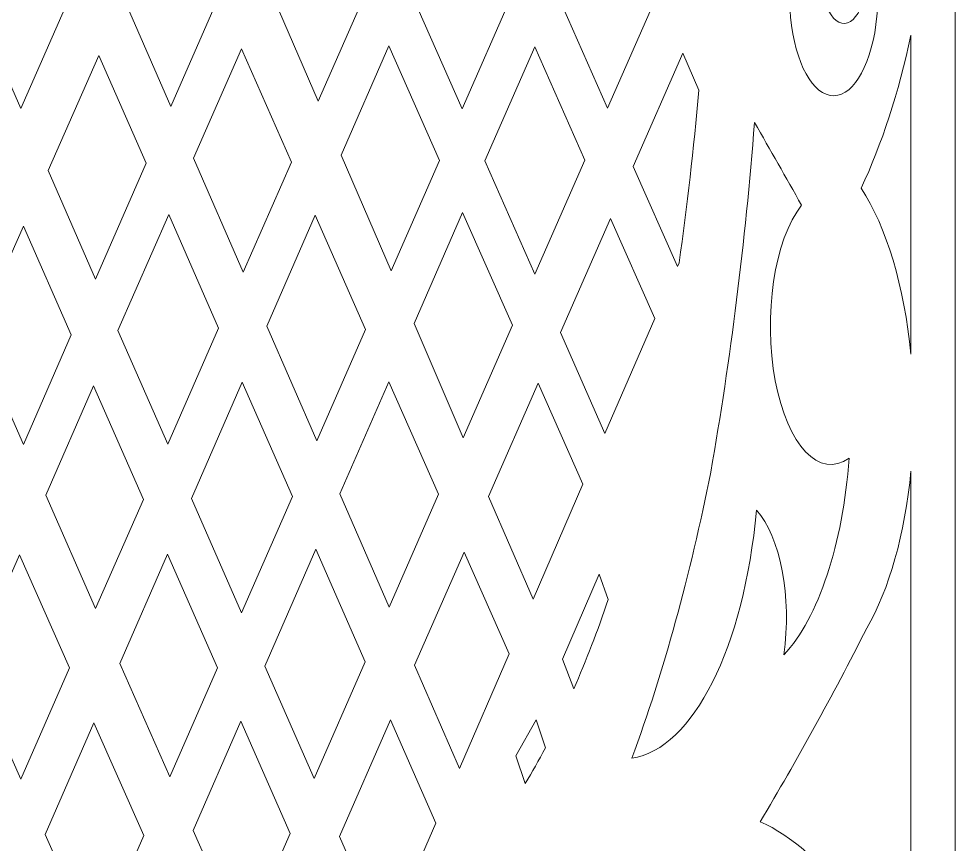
# Model space of a CAD drawing. Header units: millimetres. Extents: x 337 to 2510, y -469 to 429.
# Drawn here: x 588.55 to 633.02, y -116.65 to -77.44 of the extents above; entities that cross this region are included whole.
import ezdxf

# ---------------------------------------------------------------- set-up
doc = ezdxf.new("R2010")
doc.units = ezdxf.units.MM
doc.header["$MEASUREMENT"] = 0
doc.layers.add('Layer 1', color=7, linetype='Continuous')

msp = doc.modelspace()

# ---------------------------------------------------------------- linework, layer by layer
at = {"layer": 'Layer 1', "lineweight": 9}
msp.add_open_spline([(633.0156, 86.3986), (633.0156, 86.3986), (633.0156, -233.4412), (633.0156, -233.4412)], degree=3, dxfattribs=at)
for points, knots in [([(627.0126, -68.3789), (627.8176, -68.9768), (628.3476, -70.7368), (628.3036, -72.6698), (628.3036, -72.6698), (628.3036, -72.6698), (628.3036, -72.6698), (628.3036, -72.6698), (628.3036, -72.6698), (628.2596, -74.6028), (627.6526, -76.2278), (626.8246, -76.6328), (626.8246, -76.6328), (626.8246, -76.6328), (626.8246, -76.6328), (626.8246, -76.6328), (626.8246, -76.6328), (627.0466, -77.3058), (627.3976, -77.6918), (627.7666, -77.6668), (627.7666, -77.6668), (627.7666, -77.6668), (627.7666, -77.6668), (627.7666, -77.6668), (627.7666, -77.6668), (628.1356, -77.6418), (628.4766, -77.2088), (628.6806, -76.5058), (628.6806, -76.5058), (628.6806, -76.5058), (628.6806, -76.5058), (628.6806, -76.5058), (628.6806, -76.5058), (628.7946, -76.2118), (628.9836, -76.1418), (629.1326, -76.3368), (629.1326, -76.3368), (629.1326, -76.3368), (629.1326, -76.3368), (629.1326, -76.3368), (629.1326, -76.3368), (629.2826, -76.5318), (629.3516, -76.9398), (629.2986, -77.3138), (629.2986, -77.3138), (629.2986, -77.3138), (629.2986, -77.3138), (629.2986, -77.3138), (629.2986, -77.3138), (629.0896, -79.5147), (628.2386, -81.0887), (627.2526, -81.1007), (627.2526, -81.1007), (627.2526, -81.1007), (627.2526, -81.1007), (627.2526, -81.1007), (627.2526, -81.1007), (626.2666, -81.1127), (625.4096, -79.5597), (625.1896, -77.3638), (625.1896, -77.3638), (625.1896, -77.3638), (625.1896, -77.3638), (625.1896, -77.3638), (625.1896, -77.3638), (625.0956, -75.8958), (625.1406, -74.3978), (625.3216, -72.9728), (625.3216, -72.9728), (625.3216, -72.9728), (625.3216, -72.9728), (625.3216, -72.9728), (625.3216, -72.9728), (625.3216, -72.9728), (623.9787, -72.9728), (623.9787, -72.9728), (623.9787, -72.9728), (623.9787, -72.9728), (623.9787, -72.9728), (623.9787, -72.9728), (623.9787, -72.9728), (624.0207, -71.4428), (624.0447, -69.9108), (624.0507, -68.3789), (624.0507, -68.3789), (624.0507, -68.3789), (624.0507, -68.3789), (624.0507, -68.3789), (624.0507, -68.3789), (624.0447, -66.8459), (624.0207, -65.3139), (623.9787, -63.7849), (623.9787, -63.7849), (623.9787, -63.7849), (623.9787, -63.7849), (623.9787, -63.7849), (623.9787, -63.7849), (623.9787, -63.7849), (625.3216, -63.7849), (625.3216, -63.7849), (625.3216, -63.7849), (625.3216, -63.7849), (625.3216, -63.7849), (625.3216, -63.7849), (625.3216, -63.7849), (625.1406, -62.3589), (625.0956, -60.8619), (625.1896, -59.3929), (625.1896, -59.3929), (625.1896, -59.3929), (625.1896, -59.3929), (625.1896, -59.3929), (625.1896, -59.3929), (625.4096, -57.197), (626.2666, -55.644), (627.2526, -55.656), (627.2526, -55.656), (627.2526, -55.656), (627.2526, -55.656), (627.2526, -55.656), (627.2526, -55.656), (628.2386, -55.668), (629.0896, -57.242), (629.2986, -59.4429), (629.2986, -59.4429), (629.2986, -59.4429), (629.2986, -59.4429), (629.2986, -59.4429), (629.2986, -59.4429), (629.3516, -59.8179), (629.2826, -60.2249), (629.1326, -60.4199), (629.1326, -60.4199), (629.1326, -60.4199), (629.1326, -60.4199), (629.1326, -60.4199), (629.1326, -60.4199), (628.9836, -60.6149), (628.7946, -60.5449), (628.6806, -60.2509), (628.6806, -60.2509), (628.6806, -60.2509), (628.6806, -60.2509), (628.6806, -60.2509), (628.6806, -60.2509), (628.4766, -59.5479), (628.1356, -59.1149), (627.7666, -59.0899), (627.7666, -59.0899), (627.7666, -59.0899), (627.7666, -59.0899), (627.7666, -59.0899), (627.7666, -59.0899), (627.3976, -59.0649), (627.0466, -59.4509), (626.8246, -60.1249), (626.8246, -60.1249), (626.8246, -60.1249), (626.8246, -60.1249), (626.8246, -60.1249), (626.8246, -60.1249), (627.6526, -60.5289), (628.2596, -62.1539), (628.3036, -64.0869), (628.3036, -64.0869), (628.3036, -64.0869), (628.3036, -64.0869), (628.3036, -64.0869), (628.3036, -64.0869), (628.3476, -66.0199), (627.8176, -67.7799), (627.0126, -68.3789)], [0, 0, 0, 0, 0.0227273, 0.0227273, 0.0227273, 0.0227273, 0.0454545, 0.0454545, 0.0454545, 0.0454545, 0.0681818, 0.0681818, 0.0681818, 0.0681818, 0.0909091, 0.0909091, 0.0909091, 0.0909091, 0.1136364, 0.1136364, 0.1136364, 0.1136364, 0.1363636, 0.1363636, 0.1363636, 0.1363636, 0.1590909, 0.1590909, 0.1590909, 0.1590909, 0.1818182, 0.1818182, 0.1818182, 0.1818182, 0.2045455, 0.2045455, 0.2045455, 0.2045455, 0.2272727, 0.2272727, 0.2272727, 0.2272727, 0.25, 0.25, 0.25, 0.25, 0.2727273, 0.2727273, 0.2727273, 0.2727273, 0.2954545, 0.2954545, 0.2954545, 0.2954545, 0.3181818, 0.3181818, 0.3181818, 0.3181818, 0.3409091, 0.3409091, 0.3409091, 0.3409091, 0.3636364, 0.3636364, 0.3636364, 0.3636364, 0.3863636, 0.3863636, 0.3863636, 0.3863636, 0.4090909, 0.4090909, 0.4090909, 0.4090909, 0.4318182, 0.4318182, 0.4318182, 0.4318182, 0.4545455, 0.4545455, 0.4545455, 0.4545455, 0.4772727, 0.4772727, 0.4772727, 0.4772727, 0.5, 0.5, 0.5, 0.5, 0.5227273, 0.5227273, 0.5227273, 0.5227273, 0.5454545, 0.5454545, 0.5454545, 0.5454545, 0.5681818, 0.5681818, 0.5681818, 0.5681818, 0.5909091, 0.5909091, 0.5909091, 0.5909091, 0.6136364, 0.6136364, 0.6136364, 0.6136364, 0.6363636, 0.6363636, 0.6363636, 0.6363636, 0.6590909, 0.6590909, 0.6590909, 0.6590909, 0.6818182, 0.6818182, 0.6818182, 0.6818182, 0.7045455, 0.7045455, 0.7045455, 0.7045455, 0.7272727, 0.7272727, 0.7272727, 0.7272727, 0.75, 0.75, 0.75, 0.75, 0.7727273, 0.7727273, 0.7727273, 0.7727273, 0.7954545, 0.7954545, 0.7954545, 0.7954545, 0.8181818, 0.8181818, 0.8181818, 0.8181818, 0.8409091, 0.8409091, 0.8409091, 0.8409091, 0.8636364, 0.8636364, 0.8636364, 0.8636364, 0.8863636, 0.8863636, 0.8863636, 0.8863636, 0.9090909, 0.9090909, 0.9090909, 0.9090909, 0.9318182, 0.9318182, 0.9318182, 0.9318182, 0.9545455, 0.9545455, 0.9545455, 0.9545455, 1, 1, 1, 1]), ([(586.395, -76.5368), (586.395, -76.5368), (588.808, -71.0878), (588.808, -71.0878), (588.808, -71.0878), (588.808, -71.0878), (588.808, -71.0878), (588.808, -71.0878), (588.808, -71.0878), (588.808, -71.0878), (591.056, -76.2118), (591.056, -76.2118), (591.056, -76.2118), (591.056, -76.2118), (591.056, -76.2118), (591.056, -76.2118), (591.056, -76.2118), (591.056, -76.2118), (588.656, -81.7077), (588.656, -81.7077), (588.656, -81.7077), (588.656, -81.7077), (588.656, -81.7077), (588.656, -81.7077), (588.656, -81.7077), (588.656, -81.7077), (586.395, -76.5368), (586.395, -76.5368)], [0, 0, 0, 0, 0.125, 0.125, 0.125, 0.125, 0.25, 0.25, 0.25, 0.25, 0.375, 0.375, 0.375, 0.375, 0.5, 0.5, 0.5, 0.5, 0.625, 0.625, 0.625, 0.625, 0.75, 0.75, 0.75, 0.75, 1, 1, 1, 1]), ([(600.4199, -75.9268), (600.4199, -75.9268), (602.6399, -70.8638), (602.6399, -70.8638), (602.6399, -70.8638), (602.6399, -70.8638), (602.6399, -70.8638), (602.6399, -70.8638), (602.6399, -70.8638), (602.6399, -70.8638), (605.0158, -76.2298), (605.0158, -76.2298), (605.0158, -76.2298), (605.0158, -76.2298), (605.0158, -76.2298), (605.0158, -76.2298), (605.0158, -76.2298), (605.0158, -76.2298), (602.7659, -81.3637), (602.7659, -81.3637), (602.7659, -81.3637), (602.7659, -81.3637), (602.7659, -81.3637), (602.7659, -81.3637), (602.7659, -81.3637), (602.7659, -81.3637), (600.4199, -75.9268), (600.4199, -75.9268)], [0, 0, 0, 0, 0.125, 0.125, 0.125, 0.125, 0.25, 0.25, 0.25, 0.25, 0.375, 0.375, 0.375, 0.375, 0.5, 0.5, 0.5, 0.5, 0.625, 0.625, 0.625, 0.625, 0.75, 0.75, 0.75, 0.75, 1, 1, 1, 1]), ([(607.2018, -76.2668), (607.2018, -76.2668), (609.5558, -70.8648), (609.5558, -70.8648), (609.5558, -70.8648), (609.5558, -70.8648), (609.5558, -70.8648), (609.5558, -70.8648), (609.5558, -70.8648), (609.5558, -70.8648), (611.9668, -76.3258), (611.9668, -76.3258), (611.9668, -76.3258), (611.9668, -76.3258), (611.9668, -76.3258), (611.9668, -76.3258), (611.9668, -76.3258), (611.9668, -76.3258), (609.6038, -81.7247), (609.6038, -81.7247), (609.6038, -81.7247), (609.6038, -81.7247), (609.6038, -81.7247), (609.6038, -81.7247), (609.6038, -81.7247), (609.6038, -81.7247), (607.2018, -76.2668), (607.2018, -76.2668)], [0, 0, 0, 0, 0.125, 0.125, 0.125, 0.125, 0.25, 0.25, 0.25, 0.25, 0.375, 0.375, 0.375, 0.375, 0.5, 0.5, 0.5, 0.5, 0.625, 0.625, 0.625, 0.625, 0.75, 0.75, 0.75, 0.75, 1, 1, 1, 1]), ([(614.1308, -76.2928), (614.1308, -76.2928), (616.5097, -70.8298), (616.5097, -70.8298), (616.5097, -70.8298), (616.5097, -70.8298), (616.5097, -70.8298), (616.5097, -70.8298), (616.5097, -70.8298), (616.5097, -70.8298), (618.8797, -76.2828), (618.8797, -76.2828), (618.8797, -76.2828), (618.8797, -76.2828), (618.8797, -76.2828), (618.8797, -76.2828), (618.8797, -76.2828), (618.8797, -76.2828), (616.5117, -81.6907), (616.5117, -81.6907), (616.5117, -81.6907), (616.5117, -81.6907), (616.5117, -81.6907), (616.5117, -81.6907), (616.5117, -81.6907), (616.5117, -81.6907), (614.1308, -76.2928), (614.1308, -76.2928)], [0, 0, 0, 0, 0.125, 0.125, 0.125, 0.125, 0.25, 0.25, 0.25, 0.25, 0.375, 0.375, 0.375, 0.375, 0.5, 0.5, 0.5, 0.5, 0.625, 0.625, 0.625, 0.625, 0.75, 0.75, 0.75, 0.75, 1, 1, 1, 1]), ([(593.555, -76.5138), (593.555, -76.5138), (595.8189, -71.4098), (595.8189, -71.4098), (595.8189, -71.4098), (595.8189, -71.4098), (595.8189, -71.4098), (595.8189, -71.4098), (595.8189, -71.4098), (595.8189, -71.4098), (598.0359, -76.4178), (598.0359, -76.4178), (598.0359, -76.4178), (598.0359, -76.4178), (598.0359, -76.4178), (598.0359, -76.4178), (598.0359, -76.4178), (598.0359, -76.4178), (595.7749, -81.6067), (595.7749, -81.6067), (595.7749, -81.6067), (595.7749, -81.6067), (595.7749, -81.6067), (595.7749, -81.6067), (595.7749, -81.6067), (595.7749, -81.6067), (593.555, -76.5138), (593.555, -76.5138)], [0, 0, 0, 0, 0.125, 0.125, 0.125, 0.125, 0.25, 0.25, 0.25, 0.25, 0.375, 0.375, 0.375, 0.375, 0.5, 0.5, 0.5, 0.5, 0.625, 0.625, 0.625, 0.625, 0.75, 0.75, 0.75, 0.75, 1, 1, 1, 1]), ([(628.5476, -85.4917), (629.5226, -83.4177), (630.3236, -80.9557), (630.9116, -78.2248), (630.9116, -78.2248), (630.9116, -78.2248), (630.9116, -78.2248), (630.9116, -78.2248), (630.9116, -78.2248), (630.9116, -78.2248), (630.9116, -93.3786), (630.9116, -93.3786), (630.9116, -93.3786), (630.9116, -93.3786), (630.9116, -93.3786), (630.9116, -93.3786), (630.9116, -93.3786), (630.5986, -90.1516), (629.7516, -87.3257), (628.5476, -85.4917)], [0, 0, 0, 0, 0.1666667, 0.1666667, 0.1666667, 0.1666667, 0.3333333, 0.3333333, 0.3333333, 0.3333333, 0.5, 0.5, 0.5, 0.5, 0.6666667, 0.6666667, 0.6666667, 0.6666667, 1, 1, 1, 1]), ([(596.8489, -84.0707), (596.8489, -84.0707), (599.1259, -78.8797), (599.1259, -78.8797), (599.1259, -78.8797), (599.1259, -78.8797), (599.1259, -78.8797), (599.1259, -78.8797), (599.1259, -78.8797), (599.1259, -78.8797), (601.5019, -84.2477), (601.5019, -84.2477), (601.5019, -84.2477), (601.5019, -84.2477), (601.5019, -84.2477), (601.5019, -84.2477), (601.5019, -84.2477), (601.5019, -84.2477), (599.2079, -89.4806), (599.2079, -89.4806), (599.2079, -89.4806), (599.2079, -89.4806), (599.2079, -89.4806), (599.2079, -89.4806), (599.2079, -89.4806), (599.2079, -89.4806), (596.8489, -84.0707), (596.8489, -84.0707)], [0, 0, 0, 0, 0.125, 0.125, 0.125, 0.125, 0.25, 0.25, 0.25, 0.25, 0.375, 0.375, 0.375, 0.375, 0.5, 0.5, 0.5, 0.5, 0.625, 0.625, 0.625, 0.625, 0.75, 0.75, 0.75, 0.75, 1, 1, 1, 1]), ([(603.8679, -83.9177), (603.8679, -83.9177), (606.1258, -78.7367), (606.1258, -78.7367), (606.1258, -78.7367), (606.1258, -78.7367), (606.1258, -78.7367), (606.1258, -78.7367), (606.1258, -78.7367), (606.1258, -78.7367), (608.5328, -84.1727), (608.5328, -84.1727), (608.5328, -84.1727), (608.5328, -84.1727), (608.5328, -84.1727), (608.5328, -84.1727), (608.5328, -84.1727), (608.5328, -84.1727), (606.2388, -89.4126), (606.2388, -89.4126), (606.2388, -89.4126), (606.2388, -89.4126), (606.2388, -89.4126), (606.2388, -89.4126), (606.2388, -89.4126), (606.2388, -89.4126), (603.8679, -83.9177), (603.8679, -83.9177)], [0, 0, 0, 0, 0.125, 0.125, 0.125, 0.125, 0.25, 0.25, 0.25, 0.25, 0.375, 0.375, 0.375, 0.375, 0.5, 0.5, 0.5, 0.5, 0.625, 0.625, 0.625, 0.625, 0.75, 0.75, 0.75, 0.75, 1, 1, 1, 1]), ([(610.6898, -84.1917), (610.6898, -84.1917), (613.0488, -78.7757), (613.0488, -78.7757), (613.0488, -78.7757), (613.0488, -78.7757), (613.0488, -78.7757), (613.0488, -78.7757), (613.0488, -78.7757), (613.0488, -78.7757), (615.4297, -84.1657), (615.4297, -84.1657), (615.4297, -84.1657), (615.4297, -84.1657), (615.4297, -84.1657), (615.4297, -84.1657), (615.4297, -84.1657), (615.4297, -84.1657), (613.0598, -89.5786), (613.0598, -89.5786), (613.0598, -89.5786), (613.0598, -89.5786), (613.0598, -89.5786), (613.0598, -89.5786), (613.0598, -89.5786), (613.0598, -89.5786), (610.6898, -84.1917), (610.6898, -84.1917)], [0, 0, 0, 0, 0.125, 0.125, 0.125, 0.125, 0.25, 0.25, 0.25, 0.25, 0.375, 0.375, 0.375, 0.375, 0.5, 0.5, 0.5, 0.5, 0.625, 0.625, 0.625, 0.625, 0.75, 0.75, 0.75, 0.75, 1, 1, 1, 1]), ([(619.8267, -89.2036), (619.8267, -89.2036), (617.7307, -84.4537), (617.7307, -84.4537), (617.7307, -84.4537), (617.7307, -84.4537), (617.7307, -84.4537), (617.7307, -84.4537), (617.7307, -84.4537), (617.7307, -84.4537), (620.0857, -79.0807), (620.0857, -79.0807), (620.0857, -79.0807), (620.0857, -79.0807), (620.0857, -79.0807), (620.0857, -79.0807), (620.0857, -79.0807), (620.0857, -79.0807), (620.8417, -80.8407), (620.8417, -80.8407), (620.8417, -80.8407), (620.8417, -80.8407), (620.8417, -80.8407), (620.8417, -80.8407), (620.8417, -80.8407), (620.6027, -83.6117), (620.2887, -86.3457), (619.9027, -89.0286), (619.9027, -89.0286), (619.9027, -89.0286), (619.9027, -89.0286), (619.9027, -89.0286), (619.9027, -89.0286), (619.9027, -89.0286), (619.8267, -89.2036), (619.8267, -89.2036)], [0, 0, 0, 0, 0.1, 0.1, 0.1, 0.1, 0.2, 0.2, 0.2, 0.2, 0.3, 0.3, 0.3, 0.3, 0.4, 0.4, 0.4, 0.4, 0.5, 0.5, 0.5, 0.5, 0.6, 0.6, 0.6, 0.6, 0.7, 0.7, 0.7, 0.7, 0.8, 0.8, 0.8, 0.8, 1, 1, 1, 1]), ([(589.945, -84.6527), (589.945, -84.6527), (592.365, -79.1957), (592.365, -79.1957), (592.365, -79.1957), (592.365, -79.1957), (592.365, -79.1957), (592.365, -79.1957), (592.365, -79.1957), (592.365, -79.1957), (594.6029, -84.2957), (594.6029, -84.2957), (594.6029, -84.2957), (594.6029, -84.2957), (594.6029, -84.2957), (594.6029, -84.2957), (594.6029, -84.2957), (594.6029, -84.2957), (592.2, -89.8086), (592.2, -89.8086), (592.2, -89.8086), (592.2, -89.8086), (592.2, -89.8086), (592.2, -89.8086), (592.2, -89.8086), (592.2, -89.8086), (589.945, -84.6527), (589.945, -84.6527)], [0, 0, 0, 0, 0.125, 0.125, 0.125, 0.125, 0.25, 0.25, 0.25, 0.25, 0.375, 0.375, 0.375, 0.375, 0.5, 0.5, 0.5, 0.5, 0.625, 0.625, 0.625, 0.625, 0.75, 0.75, 0.75, 0.75, 1, 1, 1, 1]), ([(623.5767, -100.7875), (622.9867, -107.3005), (620.5687, -112.1174), (617.6647, -112.5674), (617.6647, -112.5674), (617.6647, -112.5674), (617.6647, -112.5674), (617.6647, -112.5674), (617.6647, -112.5674), (619.1777, -108.4445), (620.4377, -103.8705), (621.4107, -98.9705), (621.4107, -98.9705), (621.4107, -98.9705), (621.4107, -98.9705), (621.4107, -98.9705), (621.4107, -98.9705), (622.3497, -93.6116), (623.0447, -88.0467), (623.4857, -82.3637), (623.4857, -82.3637), (623.4857, -82.3637), (623.4857, -82.3637), (623.4857, -82.3637), (623.4857, -82.3637), (624.2307, -83.6737), (624.9756, -84.9857), (625.7196, -86.2997), (625.7196, -86.2997), (625.7196, -86.2997), (625.7196, -86.2997), (625.7196, -86.2997), (625.7196, -86.2997), (624.4297, -87.9347), (623.8907, -91.5346), (624.4717, -94.6326), (624.4717, -94.6326), (624.4717, -94.6326), (624.4717, -94.6326), (624.4717, -94.6326), (624.4717, -94.6326), (625.0526, -97.7306), (626.5656, -99.3215), (627.9736, -98.3146), (627.9736, -98.3146), (627.9736, -98.3146), (627.9736, -98.3146), (627.9736, -98.3146), (627.9736, -98.3146), (627.6796, -102.4025), (626.5226, -105.8975), (624.8796, -107.6535), (624.8796, -107.6535), (624.8796, -107.6535), (624.8796, -107.6535), (624.8796, -107.6535), (624.8796, -107.6535), (625.2616, -104.9415), (624.7036, -102.0045), (623.5767, -100.7875)], [0, 0, 0, 0, 0.0625, 0.0625, 0.0625, 0.0625, 0.125, 0.125, 0.125, 0.125, 0.1875, 0.1875, 0.1875, 0.1875, 0.25, 0.25, 0.25, 0.25, 0.3125, 0.3125, 0.3125, 0.3125, 0.375, 0.375, 0.375, 0.375, 0.4375, 0.4375, 0.4375, 0.4375, 0.5, 0.5, 0.5, 0.5, 0.5625, 0.5625, 0.5625, 0.5625, 0.625, 0.625, 0.625, 0.625, 0.6875, 0.6875, 0.6875, 0.6875, 0.75, 0.75, 0.75, 0.75, 0.8125, 0.8125, 0.8125, 0.8125, 0.875, 0.875, 0.875, 0.875, 1, 1, 1, 1]), ([(607.3218, -91.9226), (607.3218, -91.9226), (609.6238, -86.6377), (609.6238, -86.6377), (609.6238, -86.6377), (609.6238, -86.6377), (609.6238, -86.6377), (609.6238, -86.6377), (609.6238, -86.6377), (609.6238, -86.6377), (611.9988, -92.0026), (611.9988, -92.0026), (611.9988, -92.0026), (611.9988, -92.0026), (611.9988, -92.0026), (611.9988, -92.0026), (611.9988, -92.0026), (611.9988, -92.0026), (609.6608, -97.3446), (609.6608, -97.3446), (609.6608, -97.3446), (609.6608, -97.3446), (609.6608, -97.3446), (609.6608, -97.3446), (609.6608, -97.3446), (609.6608, -97.3446), (607.3218, -91.9226), (607.3218, -91.9226)], [0, 0, 0, 0, 0.125, 0.125, 0.125, 0.125, 0.25, 0.25, 0.25, 0.25, 0.375, 0.375, 0.375, 0.375, 0.5, 0.5, 0.5, 0.5, 0.625, 0.625, 0.625, 0.625, 0.75, 0.75, 0.75, 0.75, 1, 1, 1, 1]), ([(593.265, -92.2436), (593.265, -92.2436), (595.6769, -86.7437), (595.6769, -86.7437), (595.6769, -86.7437), (595.6769, -86.7437), (595.6769, -86.7437), (595.6769, -86.7437), (595.6769, -86.7437), (595.6769, -86.7437), (598.0439, -92.1366), (598.0439, -92.1366), (598.0439, -92.1366), (598.0439, -92.1366), (598.0439, -92.1366), (598.0439, -92.1366), (598.0439, -92.1366), (598.0439, -92.1366), (595.6289, -97.6466), (595.6289, -97.6466), (595.6289, -97.6466), (595.6289, -97.6466), (595.6289, -97.6466), (595.6289, -97.6466), (595.6289, -97.6466), (595.6289, -97.6466), (593.265, -92.2436), (593.265, -92.2436)], [0, 0, 0, 0, 0.125, 0.125, 0.125, 0.125, 0.25, 0.25, 0.25, 0.25, 0.375, 0.375, 0.375, 0.375, 0.5, 0.5, 0.5, 0.5, 0.625, 0.625, 0.625, 0.625, 0.75, 0.75, 0.75, 0.75, 1, 1, 1, 1]), ([(600.3259, -92.0456), (600.3259, -92.0456), (602.6219, -86.7777), (602.6219, -86.7777), (602.6219, -86.7777), (602.6219, -86.7777), (602.6219, -86.7777), (602.6219, -86.7777), (602.6219, -86.7777), (602.6219, -86.7777), (605.0198, -92.1976), (605.0198, -92.1976), (605.0198, -92.1976), (605.0198, -92.1976), (605.0198, -92.1976), (605.0198, -92.1976), (605.0198, -92.1976), (605.0198, -92.1976), (602.7019, -97.4956), (602.7019, -97.4956), (602.7019, -97.4956), (602.7019, -97.4956), (602.7019, -97.4956), (602.7019, -97.4956), (602.7019, -97.4956), (602.7019, -97.4956), (600.3259, -92.0456), (600.3259, -92.0456)], [0, 0, 0, 0, 0.125, 0.125, 0.125, 0.125, 0.25, 0.25, 0.25, 0.25, 0.375, 0.375, 0.375, 0.375, 0.5, 0.5, 0.5, 0.5, 0.625, 0.625, 0.625, 0.625, 0.75, 0.75, 0.75, 0.75, 1, 1, 1, 1]), ([(614.2748, -92.3396), (614.2748, -92.3396), (616.6477, -86.9247), (616.6477, -86.9247), (616.6477, -86.9247), (616.6477, -86.9247), (616.6477, -86.9247), (616.6477, -86.9247), (616.6477, -86.9247), (616.6477, -86.9247), (618.7497, -91.6856), (618.7497, -91.6856), (618.7497, -91.6856), (618.7497, -91.6856), (618.7497, -91.6856), (618.7497, -91.6856), (618.7497, -91.6856), (618.7497, -91.6856), (616.3857, -97.1356), (616.3857, -97.1356), (616.3857, -97.1356), (616.3857, -97.1356), (616.3857, -97.1356), (616.3857, -97.1356), (616.3857, -97.1356), (616.3857, -97.1356), (614.2748, -92.3396), (614.2748, -92.3396)], [0, 0, 0, 0, 0.125, 0.125, 0.125, 0.125, 0.25, 0.25, 0.25, 0.25, 0.375, 0.375, 0.375, 0.375, 0.5, 0.5, 0.5, 0.5, 0.625, 0.625, 0.625, 0.625, 0.75, 0.75, 0.75, 0.75, 1, 1, 1, 1]), ([(586.484, -92.4536), (586.484, -92.4536), (588.775, -87.2897), (588.775, -87.2897), (588.775, -87.2897), (588.775, -87.2897), (588.775, -87.2897), (588.775, -87.2897), (588.775, -87.2897), (588.775, -87.2897), (591.044, -92.4596), (591.044, -92.4596), (591.044, -92.4596), (591.044, -92.4596), (591.044, -92.4596), (591.044, -92.4596), (591.044, -92.4596), (591.044, -92.4596), (588.776, -97.6636), (588.776, -97.6636), (588.776, -97.6636), (588.776, -97.6636), (588.776, -97.6636), (588.776, -97.6636), (588.776, -97.6636), (588.776, -97.6636), (586.484, -92.4536), (586.484, -92.4536)], [0, 0, 0, 0, 0.125, 0.125, 0.125, 0.125, 0.25, 0.25, 0.25, 0.25, 0.375, 0.375, 0.375, 0.375, 0.5, 0.5, 0.5, 0.5, 0.625, 0.625, 0.625, 0.625, 0.75, 0.75, 0.75, 0.75, 1, 1, 1, 1]), ([(596.7589, -100.2315), (596.7589, -100.2315), (599.1689, -94.7016), (599.1689, -94.7016), (599.1689, -94.7016), (599.1689, -94.7016), (599.1689, -94.7016), (599.1689, -94.7016), (599.1689, -94.7016), (599.1689, -94.7016), (601.5489, -100.1275), (601.5489, -100.1275), (601.5489, -100.1275), (601.5489, -100.1275), (601.5489, -100.1275), (601.5489, -100.1275), (601.5489, -100.1275), (601.5489, -100.1275), (599.1309, -105.6525), (599.1309, -105.6525), (599.1309, -105.6525), (599.1309, -105.6525), (599.1309, -105.6525), (599.1309, -105.6525), (599.1309, -105.6525), (599.1309, -105.6525), (596.7589, -100.2315), (596.7589, -100.2315)], [0, 0, 0, 0, 0.125, 0.125, 0.125, 0.125, 0.25, 0.25, 0.25, 0.25, 0.375, 0.375, 0.375, 0.375, 0.5, 0.5, 0.5, 0.5, 0.625, 0.625, 0.625, 0.625, 0.75, 0.75, 0.75, 0.75, 1, 1, 1, 1]), ([(603.7989, -100.0115), (603.7989, -100.0115), (606.1198, -94.6826), (606.1198, -94.6826), (606.1198, -94.6826), (606.1198, -94.6826), (606.1198, -94.6826), (606.1198, -94.6826), (606.1198, -94.6826), (606.1198, -94.6826), (608.4858, -100.0285), (608.4858, -100.0285), (608.4858, -100.0285), (608.4858, -100.0285), (608.4858, -100.0285), (608.4858, -100.0285), (608.4858, -100.0285), (608.4858, -100.0285), (606.1418, -105.3855), (606.1418, -105.3855), (606.1418, -105.3855), (606.1418, -105.3855), (606.1418, -105.3855), (606.1418, -105.3855), (606.1418, -105.3855), (606.1418, -105.3855), (603.7989, -100.0115), (603.7989, -100.0115)], [0, 0, 0, 0, 0.125, 0.125, 0.125, 0.125, 0.25, 0.25, 0.25, 0.25, 0.375, 0.375, 0.375, 0.375, 0.5, 0.5, 0.5, 0.5, 0.625, 0.625, 0.625, 0.625, 0.75, 0.75, 0.75, 0.75, 1, 1, 1, 1]), ([(589.834, -100.0675), (589.834, -100.0675), (592.108, -94.8826), (592.108, -94.8826), (592.108, -94.8826), (592.108, -94.8826), (592.108, -94.8826), (592.108, -94.8826), (592.108, -94.8826), (592.108, -94.8826), (594.4759, -100.2765), (594.4759, -100.2765), (594.4759, -100.2765), (594.4759, -100.2765), (594.4759, -100.2765), (594.4759, -100.2765), (594.4759, -100.2765), (594.4759, -100.2765), (592.205, -105.4575), (592.205, -105.4575), (592.205, -105.4575), (592.205, -105.4575), (592.205, -105.4575), (592.205, -105.4575), (592.205, -105.4575), (592.205, -105.4575), (589.834, -100.0675), (589.834, -100.0675)], [0, 0, 0, 0, 0.125, 0.125, 0.125, 0.125, 0.25, 0.25, 0.25, 0.25, 0.375, 0.375, 0.375, 0.375, 0.5, 0.5, 0.5, 0.5, 0.625, 0.625, 0.625, 0.625, 0.75, 0.75, 0.75, 0.75, 1, 1, 1, 1]), ([(610.8618, -100.1285), (610.8618, -100.1285), (613.2168, -94.7536), (613.2168, -94.7536), (613.2168, -94.7536), (613.2168, -94.7536), (613.2168, -94.7536), (613.2168, -94.7536), (613.2168, -94.7536), (613.2168, -94.7536), (615.3397, -99.5475), (615.3397, -99.5475), (615.3397, -99.5475), (615.3397, -99.5475), (615.3397, -99.5475), (615.3397, -99.5475), (615.3397, -99.5475), (615.3397, -99.5475), (612.9688, -105.0115), (612.9688, -105.0115), (612.9688, -105.0115), (612.9688, -105.0115), (612.9688, -105.0115), (612.9688, -105.0115), (612.9688, -105.0115), (612.9688, -105.0115), (610.8618, -100.1285), (610.8618, -100.1285)], [0, 0, 0, 0, 0.125, 0.125, 0.125, 0.125, 0.25, 0.25, 0.25, 0.25, 0.375, 0.375, 0.375, 0.375, 0.5, 0.5, 0.5, 0.5, 0.625, 0.625, 0.625, 0.625, 0.75, 0.75, 0.75, 0.75, 1, 1, 1, 1]), ([(630.9116, -126.8663), (630.9116, -126.8663), (630.9116, -98.9345), (630.9116, -98.9345), (630.9116, -98.9345), (630.9116, -98.9345), (630.9116, -98.9345), (630.9116, -98.9345), (630.9116, -98.9345), (630.6226, -101.9115), (629.8786, -104.5555), (628.8126, -106.3915), (628.8126, -106.3915), (628.8126, -106.3915), (628.8126, -106.3915), (628.8126, -106.3915), (628.8126, -106.3915), (627.1816, -109.6114), (625.4936, -112.6764), (623.7527, -115.5794), (623.7527, -115.5794), (623.7527, -115.5794), (623.7527, -115.5794), (623.7527, -115.5794), (623.7527, -115.5794), (625.2686, -116.2514), (626.7196, -117.5334), (628.0396, -119.3653), (628.0396, -119.3653), (628.0396, -119.3653), (628.0396, -119.3653), (628.0396, -119.3653), (628.0396, -119.3653), (629.3096, -121.1373), (630.3116, -123.7543), (630.9116, -126.8663)], [0, 0, 0, 0, 0.1, 0.1, 0.1, 0.1, 0.2, 0.2, 0.2, 0.2, 0.3, 0.3, 0.3, 0.3, 0.4, 0.4, 0.4, 0.4, 0.5, 0.5, 0.5, 0.5, 0.6, 0.6, 0.6, 0.6, 0.7, 0.7, 0.7, 0.7, 0.8, 0.8, 0.8, 0.8, 1, 1, 1, 1]), ([(600.2379, -108.1845), (600.2379, -108.1845), (602.6529, -102.6415), (602.6529, -102.6415), (602.6529, -102.6415), (602.6529, -102.6415), (602.6529, -102.6415), (602.6529, -102.6415), (602.6529, -102.6415), (602.6529, -102.6415), (605.0008, -107.9925), (605.0008, -107.9925), (605.0008, -107.9925), (605.0008, -107.9925), (605.0008, -107.9925), (605.0008, -107.9925), (605.0008, -107.9925), (605.0008, -107.9925), (602.5769, -113.5304), (602.5769, -113.5304), (602.5769, -113.5304), (602.5769, -113.5304), (602.5769, -113.5304), (602.5769, -113.5304), (602.5769, -113.5304), (602.5769, -113.5304), (600.2379, -108.1845), (600.2379, -108.1845)], [0, 0, 0, 0, 0.125, 0.125, 0.125, 0.125, 0.25, 0.25, 0.25, 0.25, 0.375, 0.375, 0.375, 0.375, 0.5, 0.5, 0.5, 0.5, 0.625, 0.625, 0.625, 0.625, 0.75, 0.75, 0.75, 0.75, 1, 1, 1, 1]), ([(586.27, -108.1955), (586.27, -108.1955), (588.589, -102.9065), (588.589, -102.9065), (588.589, -102.9065), (588.589, -102.9065), (588.589, -102.9065), (588.589, -102.9065), (588.589, -102.9065), (588.589, -102.9065), (590.969, -108.2755), (590.969, -108.2755), (590.969, -108.2755), (590.969, -108.2755), (590.969, -108.2755), (590.969, -108.2755), (590.969, -108.2755), (590.969, -108.2755), (588.651, -113.5644), (588.651, -113.5644), (588.651, -113.5644), (588.651, -113.5644), (588.651, -113.5644), (588.651, -113.5644), (588.651, -113.5644), (588.651, -113.5644), (586.27, -108.1955), (586.27, -108.1955)], [0, 0, 0, 0, 0.125, 0.125, 0.125, 0.125, 0.25, 0.25, 0.25, 0.25, 0.375, 0.375, 0.375, 0.375, 0.5, 0.5, 0.5, 0.5, 0.625, 0.625, 0.625, 0.625, 0.75, 0.75, 0.75, 0.75, 1, 1, 1, 1]), ([(593.349, -108.0585), (593.349, -108.0585), (595.6119, -102.8645), (595.6119, -102.8645), (595.6119, -102.8645), (595.6119, -102.8645), (595.6119, -102.8645), (595.6119, -102.8645), (595.6119, -102.8645), (595.6119, -102.8645), (597.9849, -108.2705), (597.9849, -108.2705), (597.9849, -108.2705), (597.9849, -108.2705), (597.9849, -108.2705), (597.9849, -108.2705), (597.9849, -108.2705), (597.9849, -108.2705), (595.7199, -113.4474), (595.7199, -113.4474), (595.7199, -113.4474), (595.7199, -113.4474), (595.7199, -113.4474), (595.7199, -113.4474), (595.7199, -113.4474), (595.7199, -113.4474), (593.349, -108.0585), (593.349, -108.0585)], [0, 0, 0, 0, 0.125, 0.125, 0.125, 0.125, 0.25, 0.25, 0.25, 0.25, 0.375, 0.375, 0.375, 0.375, 0.5, 0.5, 0.5, 0.5, 0.625, 0.625, 0.625, 0.625, 0.75, 0.75, 0.75, 0.75, 1, 1, 1, 1]), ([(607.3468, -108.1505), (607.3468, -108.1505), (609.7018, -102.7755), (609.7018, -102.7755), (609.7018, -102.7755), (609.7018, -102.7755), (609.7018, -102.7755), (609.7018, -102.7755), (609.7018, -102.7755), (609.7018, -102.7755), (611.8418, -107.6095), (611.8418, -107.6095), (611.8418, -107.6095), (611.8418, -107.6095), (611.8418, -107.6095), (611.8418, -107.6095), (611.8418, -107.6095), (611.8418, -107.6095), (609.4818, -113.0484), (609.4818, -113.0484), (609.4818, -113.0484), (609.4818, -113.0484), (609.4818, -113.0484), (609.4818, -113.0484), (609.4818, -113.0484), (609.4818, -113.0484), (607.3468, -108.1505), (607.3468, -108.1505)], [0, 0, 0, 0, 0.125, 0.125, 0.125, 0.125, 0.25, 0.25, 0.25, 0.25, 0.375, 0.375, 0.375, 0.375, 0.5, 0.5, 0.5, 0.5, 0.625, 0.625, 0.625, 0.625, 0.75, 0.75, 0.75, 0.75, 1, 1, 1, 1]), ([(616.5397, -105.0195), (616.5397, -105.0195), (616.1077, -103.8165), (616.1077, -103.8165), (616.1077, -103.8165), (616.1077, -103.8165), (616.1077, -103.8165), (616.1077, -103.8165), (616.1077, -103.8165), (616.1077, -103.8165), (614.3628, -107.8555), (614.3628, -107.8555), (614.3628, -107.8555), (614.3628, -107.8555), (614.3628, -107.8555), (614.3628, -107.8555), (614.3628, -107.8555), (614.3628, -107.8555), (614.9047, -109.2674), (614.9047, -109.2674), (614.9047, -109.2674), (614.9047, -109.2674), (614.9047, -109.2674), (614.9047, -109.2674), (614.9047, -109.2674), (615.4887, -107.9325), (616.0357, -106.5135), (616.5397, -105.0195)], [0, 0, 0, 0, 0.125, 0.125, 0.125, 0.125, 0.25, 0.25, 0.25, 0.25, 0.375, 0.375, 0.375, 0.375, 0.5, 0.5, 0.5, 0.5, 0.625, 0.625, 0.625, 0.625, 0.75, 0.75, 0.75, 0.75, 1, 1, 1, 1]), ([(589.811, -116.1774), (589.811, -116.1774), (592.121, -110.8744), (592.121, -110.8744), (592.121, -110.8744), (592.121, -110.8744), (592.121, -110.8744), (592.121, -110.8744), (592.121, -110.8744), (592.121, -110.8744), (594.4989, -116.2364), (594.4989, -116.2364), (594.4989, -116.2364), (594.4989, -116.2364), (594.4989, -116.2364), (594.4989, -116.2364), (594.4989, -116.2364), (594.4989, -116.2364), (592.183, -121.5273), (592.183, -121.5273), (592.183, -121.5273), (592.183, -121.5273), (592.183, -121.5273), (592.183, -121.5273), (592.183, -121.5273), (592.183, -121.5273), (589.811, -116.1774), (589.811, -116.1774)], [0, 0, 0, 0, 0.125, 0.125, 0.125, 0.125, 0.25, 0.25, 0.25, 0.25, 0.375, 0.375, 0.375, 0.375, 0.5, 0.5, 0.5, 0.5, 0.625, 0.625, 0.625, 0.625, 0.75, 0.75, 0.75, 0.75, 1, 1, 1, 1]), ([(596.8379, -115.9904), (596.8379, -115.9904), (599.0969, -110.8034), (599.0969, -110.8034), (599.0969, -110.8034), (599.0969, -110.8034), (599.0969, -110.8034), (599.0969, -110.8034), (599.0969, -110.8034), (599.0969, -110.8034), (601.4369, -116.1334), (601.4369, -116.1334), (601.4369, -116.1334), (601.4369, -116.1334), (601.4369, -116.1334), (601.4369, -116.1334), (601.4369, -116.1334), (601.4369, -116.1334), (599.1749, -121.3023), (599.1749, -121.3023), (599.1749, -121.3023), (599.1749, -121.3023), (599.1749, -121.3023), (599.1749, -121.3023), (599.1749, -121.3023), (599.1749, -121.3023), (596.8379, -115.9904), (596.8379, -115.9904)], [0, 0, 0, 0, 0.125, 0.125, 0.125, 0.125, 0.25, 0.25, 0.25, 0.25, 0.375, 0.375, 0.375, 0.375, 0.5, 0.5, 0.5, 0.5, 0.625, 0.625, 0.625, 0.625, 0.75, 0.75, 0.75, 0.75, 1, 1, 1, 1]), ([(603.7819, -116.2854), (603.7819, -116.2854), (606.2088, -110.7474), (606.2088, -110.7474), (606.2088, -110.7474), (606.2088, -110.7474), (606.2088, -110.7474), (606.2088, -110.7474), (606.2088, -110.7474), (606.2088, -110.7474), (608.3568, -115.6424), (608.3568, -115.6424), (608.3568, -115.6424), (608.3568, -115.6424), (608.3568, -115.6424), (608.3568, -115.6424), (608.3568, -115.6424), (608.3568, -115.6424), (605.9388, -121.2163), (605.9388, -121.2163), (605.9388, -121.2163), (605.9388, -121.2163), (605.9388, -121.2163), (605.9388, -121.2163), (605.9388, -121.2163), (605.9388, -121.2163), (603.7819, -116.2854), (603.7819, -116.2854)], [0, 0, 0, 0, 0.125, 0.125, 0.125, 0.125, 0.25, 0.25, 0.25, 0.25, 0.375, 0.375, 0.375, 0.375, 0.5, 0.5, 0.5, 0.5, 0.625, 0.625, 0.625, 0.625, 0.75, 0.75, 0.75, 0.75, 1, 1, 1, 1]), ([(612.6048, -113.7594), (612.9288, -113.2204), (613.2458, -112.6584), (613.5548, -112.0744), (613.5548, -112.0744), (613.5548, -112.0744), (613.5548, -112.0744), (613.5548, -112.0744), (613.5548, -112.0744), (613.5548, -112.0744), (613.1258, -110.7334), (613.1258, -110.7334), (613.1258, -110.7334), (613.1258, -110.7334), (613.1258, -110.7334), (613.1258, -110.7334), (613.1258, -110.7334), (613.1258, -110.7334), (612.1528, -112.4494), (612.1528, -112.4494), (612.1528, -112.4494), (612.1528, -112.4494), (612.1528, -112.4494), (612.1528, -112.4494), (612.1528, -112.4494), (612.1528, -112.4494), (612.6048, -113.7594), (612.6048, -113.7594)], [0, 0, 0, 0, 0.125, 0.125, 0.125, 0.125, 0.25, 0.25, 0.25, 0.25, 0.375, 0.375, 0.375, 0.375, 0.5, 0.5, 0.5, 0.5, 0.625, 0.625, 0.625, 0.625, 0.75, 0.75, 0.75, 0.75, 1, 1, 1, 1])]:
    msp.add_open_spline(points, degree=3, knots=knots, dxfattribs=at)

doc.saveas('drawing.dxf')
